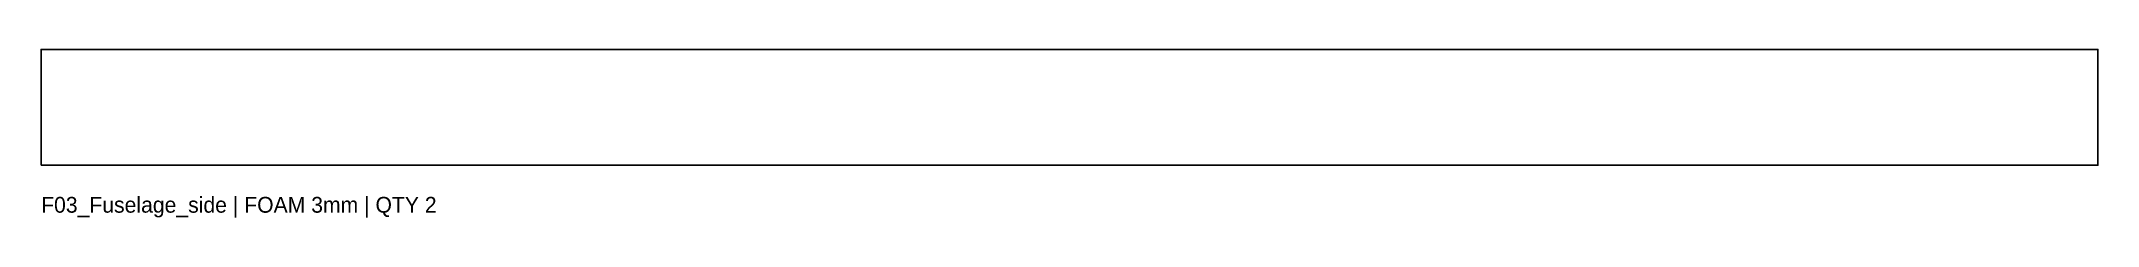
# Model space of a CAD drawing. Header units: millimetres. Extents: x 70 to 460, y -7 to 25.
import ezdxf

# ---------------------------------------------------------------- set-up
doc = ezdxf.new("R2010")
doc.units = ezdxf.units.MM
doc.layers.add('ANNOTATION', color=8, linetype='Continuous')
doc.layers.add('CUT', color=7, linetype='Continuous')

msp = doc.modelspace()

# ---------------------------------------------------------------- linework, layer by layer
at = {"layer": 'CUT'}
msp.add_lwpolyline([(70, 3), (460, 3), (460, 25), (70, 25)], close=True, dxfattribs=at)

# ---------------------------------------------------------------- texts
at = {"layer": 'ANNOTATION'}
msp.add_text('F03_Fuselage_side | FOAM 3mm | QTY 2', height=3, dxfattribs=at).set_placement((70, -6))

doc.saveas('drawing.dxf')
